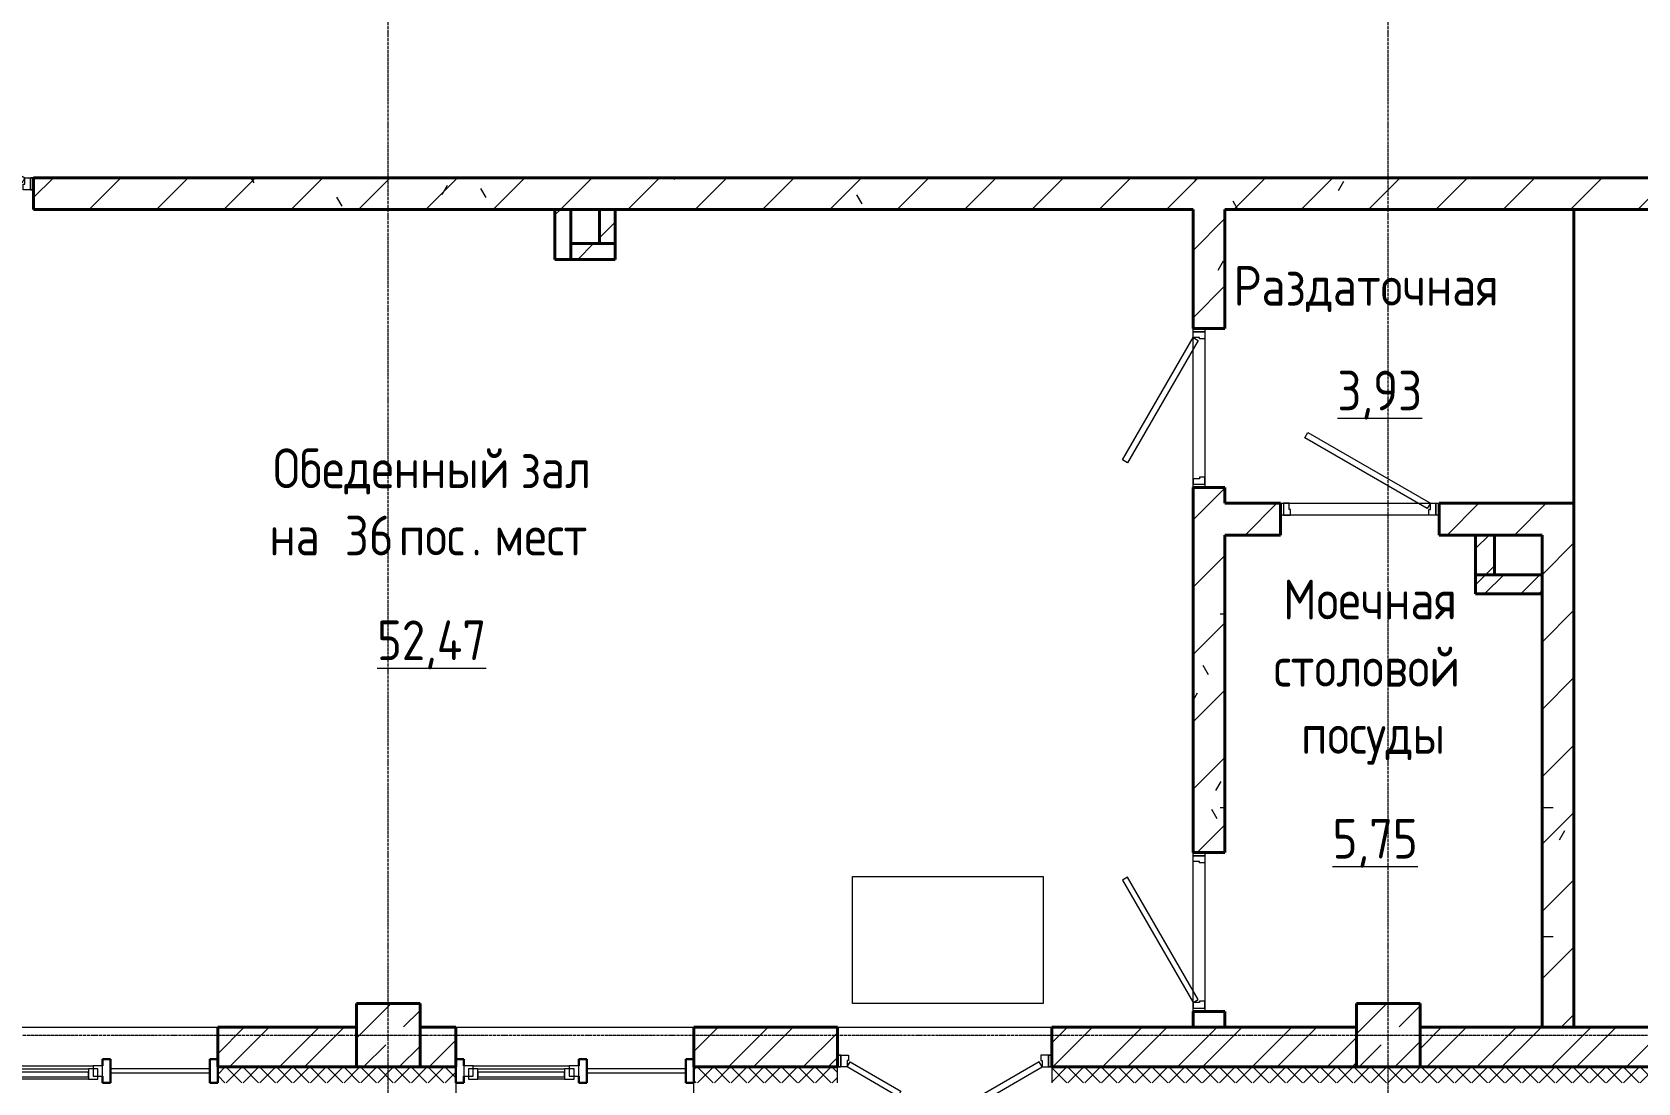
# Model space of a CAD drawing. Header units: millimetres. Extents: x 0 to 351840, y -132678 to 32417.
# Drawn here: x 324139 to 334256, y -49688 to -43071 of the extents above; entities that cross this region are included whole.
import ezdxf

# ---------------------------------------------------------------- set-up
doc = ezdxf.new("R2010")
doc.units = ezdxf.units.MM
for name, pattern in [('BI_линия_сетки', [25, 20, -2.5, 0, -2.5]), ('BI_невидимые', [5, 3, -2]), ('BI_штриховая_ш3_п1_5', [4.5, 3, -1.5])]:
    doc.linetypes.add(name, pattern=pattern)
for name, color, linetype, lineweight in [('Витраж', 7, 'Continuous', 18), ('Двери', 7, 'Continuous', 18), ('Марки помещений', 7, 'Continuous', 20), ('Несущие колонны', 7, 'Continuous', 18), ('Окна', 7, 'Continuous', 18), ('Оси', 7, 'Continuous', 9), ('Панели витража', 7, 'Continuous', 9), ('Перекрытие', 7, 'Continuous', 18), ('Стены внутренние', 7, 'Continuous', 18), ('Стены наружные', 7, 'Continuous', 18), ('Стены несущие', 7, 'Continuous', 18), ('Стены отделка', 7, 'Continuous', 18)]:
    doc.layers.add(name, color=color, linetype=linetype, lineweight=lineweight)
doc.layers.add('Линии разделители', color=4, linetype='BI_штриховая_ш3_п1_5', lineweight=40, true_color=0x00ffff)
doc.styles.add('GOST Common_1', font='GOST Common.ttf', dxfattribs={"width": 0.9, "height": 250})
pattern_1 = [(45, (2e-10, 1e-10), (-235.7317, 235.7317), []), (45, (157.15, 1e-10), (-235.7317, 235.7317), [])]
pattern_2 = [(0, (2e-10, 1e-10), (1625.6, 406.4), [67.056, -1152.144, 67.056, -1152.144, -6502.4]), (0, (2e-10, 1e-10), (1625.6, 406.4), [-2438.4, 67.056, -2371.344, 67.056, -1152.144, -2844.8]), (0, (2e-10, 1e-10), (1625.6, 406.4), [-6096, 67.056, -745.744, 67.056, -1964.944]), (120, (609.6, 203.2), (-1164.7527, 1204.611), [67.056, -1152.144, 67.056, -1152.144, -6502.4]), (120, (609.6, 203.2), (-1164.7527, 1204.611), [-2438.4, 67.056, -2371.344, 67.056, -1152.144, -2844.8]), (120, (609.6, 203.2), (-1164.7527, 1204.611), [-6096, 67.056, -745.744, 67.056, -1964.944]), (240, (812.8, 1016), (-460.8473, -1611.011), [67.056, -1152.144, 67.056, -1152.144, -6502.4]), (240, (812.8, 1016), (-460.8473, -1611.011), [-2438.4, 67.056, -2371.344, 67.056, -1152.144, -2844.8]), (240, (812.8, 1016), (-460.8473, -1611.011), [-6096, 67.056, -745.744, 67.056, -1964.944])]
pattern_3 = [(45, (2e-10, 1e-10), (-212.132, 212.132), [])]
pattern_4 = [(45, (2e-10, 1e-10), (-171.0739, 171.0739), []), (45, (114.05, 1e-10), (-171.0739, 171.0739), [])]

# ---------------------------------------------------------------- blocks, each defined once
blk = doc.blocks.new('_временные_конструкции_колонны_монолитные_прямоугольная - _временная_конструкция_колонна_400x400-V3-01 Этаж__0_000___Отделочный_')
at = {"layer": 'Несущие колонны', "lineweight": 9}
h = blk.add_hatch(dxfattribs=at)
h.set_pattern_fill('FP_5', color=9, style=0, pattern_type=2)
h.set_pattern_definition([(45, (-26950, 0), (84.1903, 308.6967), [396.875, -79.375, 3.353, -76.022])])
h.paths.add_polyline_path([(200, -200), (200, 200), (-200, 200), (-200, -200)])
at = {"layer": 'Несущие колонны', "color": 9, "lineweight": 40}
for p, q in [((200, 200), (-200, 200)), ((-200, 200), (-200, -200)), ((200, -200), (200, 200)), ((-200, -200), (200, -200))]:
    blk.add_line(p, q, dxfattribs=at)
blk = doc.blocks.new('_временные_конструкции_колонны_монолитные_прямоугольная - _временная_конструкция_колонна_400x400-V4-01 Этаж__0_000___Отделочный_')
at = {"layer": 'Несущие колонны', "lineweight": 9}
h = blk.add_hatch(dxfattribs=at)
h.set_pattern_fill('FP_6', color=9, style=0, pattern_type=2)
h.set_pattern_definition([(45, (-33250, 0), (84.19025, 308.69666), [396.875, -79.375, 3.353, -76.022])])
h.paths.add_polyline_path([(200, -200), (200, 200), (-200, 200), (-200, -200)])
at = {"layer": 'Несущие колонны', "color": 9, "lineweight": 40}
for p, q in [((200, 200), (-200, 200)), ((-200, 200), (-200, -200)), ((200, -200), (200, 200)), ((-200, -200), (200, -200))]:
    blk.add_line(p, q, dxfattribs=at)
blk = doc.blocks.new('_Двери_Металлические_Двупольная_Входная_улица-тамбур_стандарт - _дверь_ДМН_2300-1350_стандарт_П ДН-3-7646977-01 Этаж__0_000___Отделочный_')
at = {"layer": 'Двери', "color": 9, "lineweight": 9}
for p, q in [((255, 555), (-490, 125)), ((-471, 92), (274, 522)), ((274, 522), (255, 555)), ((400, 277), (420, 310)), ((420, 310), (740, 125)), ((721, 92), (400, 277)), ((-490, 125), (-530, 125)), ((-490, 125), (-471, 92)), ((-490, 85), (-490, 125)), ((740, 125), (721, 92)), ((740, 125), (780, 125)), ((740, 85), (740, 125)), ((-530, 50), (-480, 50)), ((-480, 85), (-490, 85)), ((-480, 50), (-480, 85)), ((730, 85), (740, 85)), ((730, 50), (730, 85)), ((780, 50), (730, 50))]:
    blk.add_line(p, q, dxfattribs=at)
at = {"layer": 'Двери', "color": 9, "linetype": 'BI_невидимые', "lineweight": 9}
for p, q in [((-550, 50), (-550, 125)), ((-550, 125), (-530, 125)), ((-530, 125), (-550, 125)), ((-530, 125), (-530, 50)), ((-530, 50), (-530, 125)), ((780, 50), (780, 125)), ((780, 125), (800, 125)), ((800, 125), (780, 125)), ((780, 125), (780, 50)), ((800, 125), (800, 50)), ((-530, 50), (-550, 50)), ((-550, 50), (-530, 50)), ((800, 50), (780, 50)), ((780, 50), (800, 50))]:
    blk.add_line(p, q, dxfattribs=at)
blk = doc.blocks.new('_Двери_Металлические_Однопольная_Техническая_1_3_4_8 - _дверь_ДМВ_2200-1010_П Д-4-5651566-01 Этаж__0_000___Отделочный_')
at = {"layer": 'Двери', "color": 9, "lineweight": 9}
for p, q in [((451, 545), (-320, 100)), ((-301, 67), (470, 512)), ((470, 512), (451, 545)), ((-355, 100), (-355, 25)), ((-320, 100), (-355, 100)), ((-355, 25), (-310, 25)), ((-320, 100), (-301, 67)), ((-320, 60), (-320, 100)), ((-310, 60), (-320, 60)), ((-310, 25), (-310, 60)), ((560, 60), (570, 60)), ((560, 25), (560, 60)), ((605, 25), (560, 25)), ((570, 100), (605, 100)), ((570, 60), (570, 100)), ((605, 100), (605, 25))]:
    blk.add_line(p, q, dxfattribs=at)
at = {"layer": 'Двери', "color": 9, "linetype": 'BI_невидимые', "lineweight": 9}
for p, q in [((-375, 25), (-375, 100)), ((-375, 100), (-355, 100)), ((-375, 25), (-375, 100)), ((-375, 100), (-355, 100)), ((-355, 25), (-375, 25)), ((-355, 25), (-375, 25)), ((-355, 100), (-355, 25)), ((-355, 100), (-355, 25)), ((605, 25), (605, 100)), ((605, 100), (625, 100)), ((605, 25), (605, 100)), ((605, 100), (625, 100)), ((625, 25), (605, 25)), ((625, 25), (605, 25)), ((625, 100), (625, 25)), ((625, 100), (625, 25))]:
    blk.add_line(p, q, dxfattribs=at)
blk = doc.blocks.new('_Двери_Металлические_Однопольная_Техническая_1_3_4_8 - _дверь_ДМВ_2200-1010_Л Д-4_-5650547-01 Этаж__0_000___Отделочный_')
at = {"layer": 'Двери', "color": 9, "lineweight": 9}
for p, q in [((-220, 512), (-201, 545)), ((551, 67), (-220, 512)), ((-201, 545), (570, 100)), ((-320, 100), (-355, 100)), ((-355, 100), (-355, 25)), ((-355, 25), (-310, 25)), ((-320, 60), (-320, 100)), ((-310, 60), (-320, 60)), ((-310, 25), (-310, 60)), ((570, 100), (551, 67)), ((560, 60), (570, 60)), ((560, 25), (560, 60)), ((605, 25), (560, 25)), ((570, 100), (605, 100)), ((570, 60), (570, 100)), ((605, 100), (605, 25))]:
    blk.add_line(p, q, dxfattribs=at)
at = {"layer": 'Двери', "color": 9, "linetype": 'BI_невидимые', "lineweight": 9}
for p, q in [((-375, 25), (-375, 100)), ((-375, 100), (-355, 100)), ((-375, 25), (-375, 100)), ((-375, 100), (-355, 100)), ((-355, 25), (-375, 25)), ((-355, 25), (-375, 25)), ((-355, 100), (-355, 25)), ((-355, 100), (-355, 25)), ((605, 25), (605, 100)), ((605, 100), (625, 100)), ((605, 25), (605, 100)), ((605, 100), (625, 100)), ((625, 25), (605, 25)), ((625, 25), (605, 25)), ((625, 100), (625, 25)), ((625, 100), (625, 25))]:
    blk.add_line(p, q, dxfattribs=at)
blk = doc.blocks.new('_Двери_Металлические_Двупольная_Техническая_3_7 - _дверь_ДМН_2200-1310 Д-10_-6424963-01 Этаж__0_000___Отделочный_')
at = {"layer": 'Двери', "color": 9, "lineweight": 9}
for p, q in [((-26, 489), (-7, 522)), ((-7, 522), (725, 100)), ((706, 67), (-26, 489)), ((-168, 277), (-475, 100)), ((-456, 67), (-148, 244)), ((-148, 244), (-168, 277)), ((-475, 100), (-510, 100)), ((-510, 25), (-465, 25)), ((-475, 100), (-456, 67)), ((-475, 60), (-475, 100)), ((-465, 60), (-475, 60)), ((-465, 25), (-465, 60)), ((725, 100), (706, 67)), ((715, 60), (725, 60)), ((715, 25), (715, 60)), ((760, 25), (715, 25)), ((725, 100), (760, 100)), ((725, 60), (725, 100))]:
    blk.add_line(p, q, dxfattribs=at)
at = {"layer": 'Двери', "color": 9, "linetype": 'BI_невидимые', "lineweight": 9}
for p, q in [((-530, 25), (-530, 100)), ((-530, 100), (-510, 100)), ((-530, 25), (-530, 100)), ((-530, 100), (-510, 100)), ((-510, 100), (-530, 100)), ((-510, 25), (-530, 25)), ((-510, 25), (-530, 25)), ((-530, 25), (-510, 25)), ((-510, 100), (-510, 25)), ((-510, 100), (-510, 25)), ((-510, 25), (-510, 100)), ((760, 25), (760, 100)), ((760, 100), (780, 100)), ((760, 25), (760, 100)), ((760, 100), (780, 100)), ((780, 100), (760, 100)), ((760, 100), (760, 25)), ((780, 25), (760, 25)), ((780, 25), (760, 25)), ((760, 25), (780, 25)), ((780, 100), (780, 25)), ((780, 100), (780, 25))]:
    blk.add_line(p, q, dxfattribs=at)
blk = doc.blocks.new('Системная панель - _панель_витража_остекление_наружный-6454235-01 Этаж__0_000___Отделочный_')
at = {"layer": 'Панели витража', "color": 9}
for p, q in [((312.5, 12.5), (-312.5, 12.5)), ((-312.5, 12.5), (-312.5, -12.5)), ((312.5, -12.5), (312.5, 12.5)), ((-312.5, -12.5), (312.5, -12.5))]:
    blk.add_line(p, q, dxfattribs=at)
blk = doc.blocks.new('_окна_алюминиевые_одностворчатые_витражные - _окно_витражное_алюминиевое-6453161-01 Этаж__0_000___Отделочный_')
at = {"layer": 'Окна', "color": 9}
for p, q in [((-302.5, 32.5), (-362.5, 32.5)), ((-362.5, 32.5), (-362.5, -32.5)), ((-272.5, 12.5), (-332.5, 12.5)), ((-332.5, 12.5), (-332.5, -52.5)), ((-302.5, 32.5), (302.5, 32.5)), ((-302.5, -32.5), (-302.5, 32.5)), ((-272.5, 12.5), (272.5, 12.5)), ((-272.5, -52.5), (-272.5, 12.5)), ((332.5, 12.5), (272.5, 12.5)), ((272.5, 12.5), (272.5, -52.5)), ((362.5, 32.5), (302.5, 32.5)), ((302.5, 32.5), (302.5, -32.5)), ((332.5, -52.5), (332.5, 12.5)), ((362.5, -32.5), (362.5, 32.5)), ((-362.5, -32.5), (-302.5, -32.5)), ((-332.5, -52.5), (-272.5, -52.5)), ((272.5, -7.5), (-272.5, -7.5)), ((-272.5, -7.5), (-272.5, -37.5)), ((-272.5, -37.5), (272.5, -37.5)), ((272.5, -52.5), (-272.5, -52.5)), ((272.5, -37.5), (272.5, -7.5)), ((272.5, -52.5), (332.5, -52.5)), ((302.5, -32.5), (362.5, -32.5))]:
    blk.add_line(p, q, dxfattribs=at)
blk = doc.blocks.new('Прямоугольный импост - _импост_150х50-6453153-01 Этаж__0_000___Отделочный_')
at = {"layer": 'Витраж', "color": 9, "lineweight": 30}
for p, q in [((-50, 75), (0, 75)), ((-50, -75), (-50, 75)), ((0, 75), (0, -75)), ((0, -75), (-50, -75))]:
    blk.add_line(p, q, dxfattribs=at)
blk = doc.blocks.new('Прямоугольный импост - _импост_150х50-6453083-01 Этаж__0_000___Отделочный_')
at = {"layer": 'Витраж', "color": 9, "lineweight": 30}
for p, q in [((-25, 75), (25, 75)), ((-25, 32.5), (-25, 75)), ((25, 75), (25, -75)), ((-25, -75), (-25, -32.5)), ((25, -75), (-25, -75))]:
    blk.add_line(p, q, dxfattribs=at)
blk = doc.blocks.new('Прямоугольный импост - _импост_150х50-6453087-01 Этаж__0_000___Отделочный_')
at = {"layer": 'Витраж', "color": 9, "lineweight": 30}
for p, q in [((0, 75), (-50, 75)), ((-50, 75), (-50, 32.5)), ((0, -75), (0, 75)), ((-50, -32.5), (-50, -75)), ((-50, -75), (0, -75))]:
    blk.add_line(p, q, dxfattribs=at)
blk = doc.blocks.new('A$C13a22a9d')
at = {"layer": 'Стены внутренние', "lineweight": 9}
h = blk.add_hatch(dxfattribs=at)
h.set_pattern_fill('FP_35', color=9, style=0, pattern_type=2)
h.set_pattern_definition(pattern_2)
h.paths.add_polyline_path([(40250, 5200), (40250, 5400), (24715.4, 5400), (24715.4, 5200), (39137.5, 5200)])
h.paths.add_polyline_path([(21641.8, 5200), (23405.4, 5200), (23405.4, 5400), (21600, 5400), (21600, 5200)])
h = blk.add_hatch(dxfattribs=at)
h.set_pattern_fill('FP_36', color=9, style=0, pattern_type=2)
h.set_pattern_definition(pattern_3)
h.paths.add_polyline_path([(40250, 5200), (40250, 5400), (24715.4, 5400), (24715.4, 5200), (39137.5, 5200)])
h.paths.add_polyline_path([(21641.8, 5200), (23405.4, 5200), (23405.4, 5400), (21600, 5400), (21600, 5200)])
h = blk.add_hatch(dxfattribs=at)
h.set_pattern_fill('FP_36', color=9, style=0, pattern_type=2)
h.set_pattern_definition(pattern_3)
h.paths.add_polyline_path([(28087.6, 4885.1), (28100.1, 4885.1), (28100.1, 5200), (28000.1, 5200), (28000.1, 4885.1)])
h = blk.add_hatch(dxfattribs=at)
h.set_pattern_fill('FP_36', color=9, style=0, pattern_type=2)
h.set_pattern_definition(pattern_3)
h.paths.add_polyline_path([(28379.8, 4985.1), (28379.8, 5200), (28279.8, 5200), (28279.8, 4985.1)])
h = blk.add_hatch(dxfattribs=at)
h.set_pattern_fill('FP_35', color=9, style=0, pattern_type=2)
h.set_pattern_definition(pattern_2)
h.paths.add_polyline_path([(32220, 50), (32220, 150), (32020, 150), (32020, 50)])
h.paths.add_polyline_path([(32220, 1150), (32220, 3450), (32020, 3450), (32020, 1150)])
h.paths.add_polyline_path([(32220, 4450), (32220, 5200), (32020, 5200), (32020, 4450)])
h = blk.add_hatch(dxfattribs=at)
h.set_pattern_fill('FP_36', color=9, style=0, pattern_type=2)
h.set_pattern_definition(pattern_3)
h.paths.add_polyline_path([(32220, 50), (32220, 150), (32020, 150), (32020, 50)])
h.paths.add_polyline_path([(32220, 1150), (32220, 3450), (32020, 3450), (32020, 1150)])
h.paths.add_polyline_path([(32220, 4450), (32220, 5200), (32020, 5200), (32020, 4450)])
h = blk.add_hatch(dxfattribs=at)
h.set_pattern_fill('FP_36', color=9, style=0, pattern_type=2)
h.set_pattern_definition(pattern_3)
h.paths.add_polyline_path([(28379.8, 4885.1), (28379.8, 4985.1), (28100.1, 4985.1), (28100.1, 4885.1)])
h = blk.add_hatch(dxfattribs=at)
h.set_pattern_fill('FP_35', color=9, style=0, pattern_type=2)
h.set_pattern_definition(pattern_2)
h.paths.add_polyline_path([(34420, 3150), (34420, 3350), (33570, 3350), (33570, 3150), (34220, 3150)])
h.paths.add_polyline_path([(32570, 3150), (32570, 3350), (32220, 3350), (32220, 3150)])
h = blk.add_hatch(dxfattribs=at)
h.set_pattern_fill('FP_36', color=9, style=0, pattern_type=2)
h.set_pattern_definition(pattern_3)
h.paths.add_polyline_path([(34420, 3150), (34420, 3350), (33570, 3350), (33570, 3150), (34220, 3150)])
h.paths.add_polyline_path([(32570, 3150), (32570, 3350), (32220, 3350), (32220, 3150)])
h = blk.add_hatch(dxfattribs=at)
h.set_pattern_fill('FP_42', color=9, style=0, pattern_type=2)
h.set_pattern_definition(pattern_4)
h.paths.add_polyline_path([(33920, 2900), (33920, 3150), (33800, 3150), (33800, 2900)])
h = blk.add_hatch(dxfattribs=at)
h.set_pattern_fill('FP_35', color=9, style=0, pattern_type=2)
h.set_pattern_definition(pattern_2)
h.paths.add_polyline_path([(34220, 50), (34420, 50), (34420, 3150), (34220, 3150), (34220, 1857)])
h = blk.add_hatch(dxfattribs=at)
h.set_pattern_fill('FP_36', color=9, style=0, pattern_type=2)
h.set_pattern_definition(pattern_3)
h.paths.add_polyline_path([(34220, 50), (34420, 50), (34420, 3150), (34220, 3150), (34220, 1857)])
h = blk.add_hatch(dxfattribs=at)
h.set_pattern_fill('FP_42', color=9, style=0, pattern_type=2)
h.set_pattern_definition(pattern_4)
h.paths.add_polyline_path([(33800, 2780), (34220, 2780), (34220, 2900), (33800, 2900)])
at = {"layer": 'Стены наружные', "lineweight": 9}
h = blk.add_hatch(dxfattribs=at)
h.set_pattern_fill('FP_37', color=9, angle=225, style=0, pattern_type=2)
h.set_pattern_definition(pattern_1)
h.paths.add_polyline_path([(26245.9, -200), (26750, -200), (26750, 50), (25875, 50), (25875, -200)])
h.paths.add_polyline_path([(21600, -200), (24375, -200), (24375, 50), (21600, 50)])
h = blk.add_hatch(dxfattribs=at)
h.set_pattern_fill('FP_37', color=9, angle=225, style=0, pattern_type=2)
h.set_pattern_definition(pattern_1)
h.paths.add_polyline_path([(31770.9, -200), (33050, -200), (33050, 50), (31130, 50), (31130, -200)])
h.paths.add_polyline_path([(27375, -200), (27375, 50), (27150, 50), (27150, -200)])
h.paths.add_polyline_path([(28875, -200), (29780, -200), (29780, 50), (28875, 50)])
h = blk.add_hatch(dxfattribs=at)
h.set_pattern_fill('FP_37', color=9, angle=225, style=0, pattern_type=2)
h.set_pattern_definition(pattern_1)
h.paths.add_polyline_path([(33450, -200), (35475, -200), (35475, 50), (33450, 50)])
h.paths.add_polyline_path([(37875, -200), (37875, 50), (36975, 50), (36975, -200), (37295.9, -200)])
h = blk.add_hatch(dxfattribs=at)
h.set_pattern_fill('FP_50', color=9, style=0, pattern_type=2)
h.set_pattern_definition([(45, (2e-10, 1e-10), (-53.03301, 53.03301), []), (135, (2e-10, 1e-10), (-53.03301, -53.03301), [])])
h.paths.add_polyline_path([(42820.8, -300), (44975, -300), (44975, -200), (41755, -200), (41755, -300)])
h.paths.add_polyline_path([(47850, -300), (47850, -200), (46975, -200), (46975, -300), (47450, -300)])
h.paths.add_polyline_path([(40250, -300), (40755, -300), (40755, -200), (40250, -200)])
h.paths.add_polyline_path([(33450, -300), (35475, -300), (35475, -200), (31130, -200), (31130, -300), (33050, -300)])
h.paths.add_polyline_path([(19300, -300), (19300, -200), (14300, -200), (14300, -300), (18879.3, -300)])
h.paths.add_polyline_path([(24375, -300), (24375, -200), (21200, -200), (21200, -300)])
h.paths.add_polyline_path([(27375, -300), (27375, -200), (25877.5, -200), (25877.5, -300), (27150, -300)])
h.paths.add_polyline_path([(28875, -300), (29780, -300), (29780, -200), (28875, -200)])
h.paths.add_polyline_path([(37295.9, -300), (37875, -300), (37875, -200), (36975, -200), (36975, -300)])
at = {"layer": 'Линии разделители', "color": 9}
blk.add_line((34420, 3350), (34420, 5200), dxfattribs=at)
at = {"layer": 'Оси', "color": 9, "linetype": 'BI_линия_сетки'}
for p, q in [((26950, -3627.3), (26950, 29372.3)), ((33250, -3627.3), (33250, 29372.3)), ((-4869.1, 0), (49050, 0))]:
    blk.add_line(p, q, dxfattribs=at)
at = {"layer": 'Перекрытие', "color": 9, "lineweight": 9}
for p, q in [((32020, 3450), (32020, 4450)), ((32095, 4450), (32095, 3450)), ((32570, 3350), (33570, 3350)), ((33570, 3275), (32570, 3275)), ((32020, 150), (32020, 1150)), ((32095, 1150), (32095, 150)), ((29875, 200), (29875, 1000)), ((29875, 1000), (31075, 1000)), ((31075, 1000), (31075, 200)), ((31075, 200), (29875, 200)), ((24375, 50), (25875, 50)), ((27375, 50), (28875, 50)), ((29780, 50), (31130, 50))]:
    blk.add_line(p, q, dxfattribs=at)
at = {"layer": 'Стены несущие', "color": 9, "lineweight": 40}
for p, q in [((40250, 5400), (24715.4, 5400)), ((24715.4, 5400), (24715.4, 5200)), ((24715.4, 5200), (32020, 5200)), ((28000.1, 5200), (28000.1, 4885.1)), ((28100.1, 4885.1), (28100.1, 5200)), ((28279.8, 5200), (28279.8, 4985.1)), ((28379.8, 4885.1), (28379.8, 5200)), ((32020, 5200), (32020, 4450)), ((32220, 5200), (40250, 5200)), ((32220, 4450), (32220, 5200)), ((28379.8, 4985.1), (28100.1, 4985.1)), ((28000.1, 4885.1), (28379.8, 4885.1)), ((32020, 4450), (32220, 4450)), ((32220, 3450), (32020, 3450)), ((32020, 3450), (32020, 1150)), ((32220, 3350), (32220, 3450)), ((32570, 3350), (32220, 3350)), ((32570, 3150), (32570, 3350)), ((34420, 3350), (33570, 3350)), ((33570, 3350), (33570, 3150)), ((34420, 50), (34420, 3350)), ((32220, 1150), (32220, 3150)), ((32220, 3150), (32570, 3150)), ((33570, 3150), (34220, 3150)), ((33800, 3150), (33800, 2780)), ((33920, 2900), (33920, 3150)), ((34220, 3150), (34220, 50)), ((34220, 2900), (33800, 2900)), ((33800, 2780), (34220, 2780)), ((32020, 1150), (32220, 1150)), ((32220, 150), (32020, 150)), ((32020, 150), (32020, 50)), ((32220, 50), (32220, 150)), ((26750, 50), (25875, 50)), ((25875, 50), (25875, -200)), ((27375, 50), (27150, 50)), ((27375, -200), (27375, 50)), ((29780, 50), (28875, 50)), ((28875, 50), (28875, -200)), ((29780, -200), (29780, 50)), ((33050, 50), (31130, 50)), ((31130, 50), (31130, -200)), ((35475, 50), (33450, 50)), ((25875, -200), (26750, -200)), ((27150, -200), (27375, -200)), ((28875, -200), (29780, -200)), ((31130, -200), (33050, -200)), ((33450, -200), (35475, -200))]:
    blk.add_line(p, q, dxfattribs=at)
at = {"layer": 'Стены отделка', "color": 9, "lineweight": 9}
for p, q in [((25877.5, -200), (25877.5, -300)), ((27375, -200), (27375, -400.2)), ((28875, -400.2), (28875, -200)), ((29780, -300), (29780, -200)), ((31130, -200), (31130, -300))]:
    blk.add_line(p, q, dxfattribs=at)
at = {"layer": 'Витраж', "color": 9, "extrusion": (0, 0, -1), "rotation": 180}
for name, p in [('Прямоугольный импост - _импост_150х50-6453083-01 Этаж__0_000___Отделочный_', (-25175, -225)), ('Прямоугольный импост - _импост_150х50-6453153-01 Этаж__0_000___Отделочный_', (-25875, -225)), ('Прямоугольный импост - _импост_150х50-6453083-01 Этаж__0_000___Отделочный_', (-28175, -225)), ('Прямоугольный импост - _импост_150х50-6453153-01 Этаж__0_000___Отделочный_', (-28875, -225))]:
    blk.add_blockref(name, p, dxfattribs=at)
at = {"layer": 'Витраж', "color": 9, "rotation": 180}
blk.add_blockref('Прямоугольный импост - _импост_150х50-6453087-01 Этаж__0_000___Отделочный_', (27375, -225), dxfattribs=at)
at = {"layer": 'Двери', "color": 9}
for name, p in [('_Двери_Металлические_Двупольная_Техническая_3_7 - _дверь_ДМН_2200-1310 Д-10_-6424963-01 Этаж__0_000___Отделочный_', (23935.4, 5300)), ('_Двери_Металлические_Однопольная_Техническая_1_3_4_8 - _дверь_ДМВ_2200-1010_Л Д-4_-5650547-01 Этаж__0_000___Отделочный_', (32945, 3250))]:
    blk.add_blockref(name, p, dxfattribs=at)
for name, p, rotation in [('_Двери_Металлические_Однопольная_Техническая_1_3_4_8 - _дверь_ДМВ_2200-1010_Л Д-4_-5650547-01 Этаж__0_000___Отделочный_', (32120, 3825), 89.99999999999991), ('_Двери_Металлические_Однопольная_Техническая_1_3_4_8 - _дверь_ДМВ_2200-1010_П Д-4-5651566-01 Этаж__0_000___Отделочный_', (32120, 525), 89.99999999999991), ('_Двери_Металлические_Двупольная_Входная_улица-тамбур_стандарт - _дверь_ДМН_2300-1350_стандарт_П ДН-3-7646977-01 Этаж__0_000___Отделочный_', (30580, -75), 180)]:
    blk.add_blockref(name, p, dxfattribs=dict(at, rotation=rotation))
at = {"layer": 'Несущие колонны', "color": 9}
for name, p in [('_временные_конструкции_колонны_монолитные_прямоугольная - _временная_конструкция_колонна_400x400-V3-01 Этаж__0_000___Отделочный_', (26950, 0)), ('_временные_конструкции_колонны_монолитные_прямоугольная - _временная_конструкция_колонна_400x400-V4-01 Этаж__0_000___Отделочный_', (33250, 0))]:
    blk.add_blockref(name, p, dxfattribs=at)
at = {"layer": 'Окна', "color": 9}
for p in [(24787.5, -225), (27787.5, -225)]:
    blk.add_blockref('_окна_алюминиевые_одностворчатые_витражные - _окно_витражное_алюминиевое-6453161-01 Этаж__0_000___Отделочный_', p, dxfattribs=at)
at = {"layer": 'Панели витража', "color": 9}
for p in [(25512.5, -225), (28512.5, -225)]:
    blk.add_blockref('Системная панель - _панель_витража_остекление_наружный-6454235-01 Этаж__0_000___Отделочный_', p, dxfattribs=at)
at = {"layer": 'Марки помещений', "color": 9, "lineweight": 9, "char_height": 250, "attachment_point": 1, "style": 'GOST Common_1'}
for s, insert, width in [('Раздаточная', (32275.2, 4844.3), 2265.569), ('\\L3,93', (32930, 4185.2), 678.228), ('Обеденный', (26224.3, 3695.2), 1796.582), ('зал', (27784, 3695.2), 591.645), (' 36 ', (26539.8, 3271.9), 577.215), ('на', (26200.5, 3271.9), 411.266), ('пос', (27016.1, 3271.9), 555.569), ('мест', (27617.3, 3271.9), 822.531), ('. ', (27474.5, 3271.9), 173.164), ('Моечная', (32587.4, 2868.6), 1435.822), ('\\L52,47', (26879.1, 2612.2), 894.683), ('столовой', (32527.9, 2445.3), 1580.126), ('посуды', (32700.6, 2022), 1161.645), ('\\L5,75', (32899.6, 1362.6), 678.228)]:
    blk.add_mtext(s, dxfattribs=dict(at, insert=insert, width=width))

msp = doc.modelspace()

# ---------------------------------------------------------------- block references
msp.add_blockref('A$C13a22a9d', (299433, -49388))

doc.saveas('drawing.dxf')
